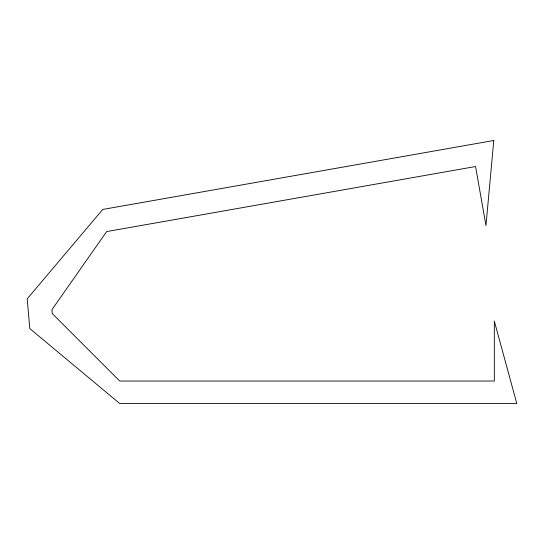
<?xml version="1.0" encoding="UTF-8"?>
<svg xmlns="http://www.w3.org/2000/svg" width="544" height="544" viewBox="0 0 544 544"><rect width="100%" height="100%" fill="white"/><g stroke="black" fill="none" stroke-linecap="round" stroke-linejoin="round"><path stroke-width="0.82" d="M493.789 140.495L485.962 225.556L475.558 166.532L106.638 231.581L51.938 309.699L52.278 313.602L119.707 381.031L494.326 381.031L494.326 321.089L516.8 403.505L119.707 403.505L29.804 328.583L27.2 298.846L102.734 209.447L493.789 140.495"/></g></svg>
